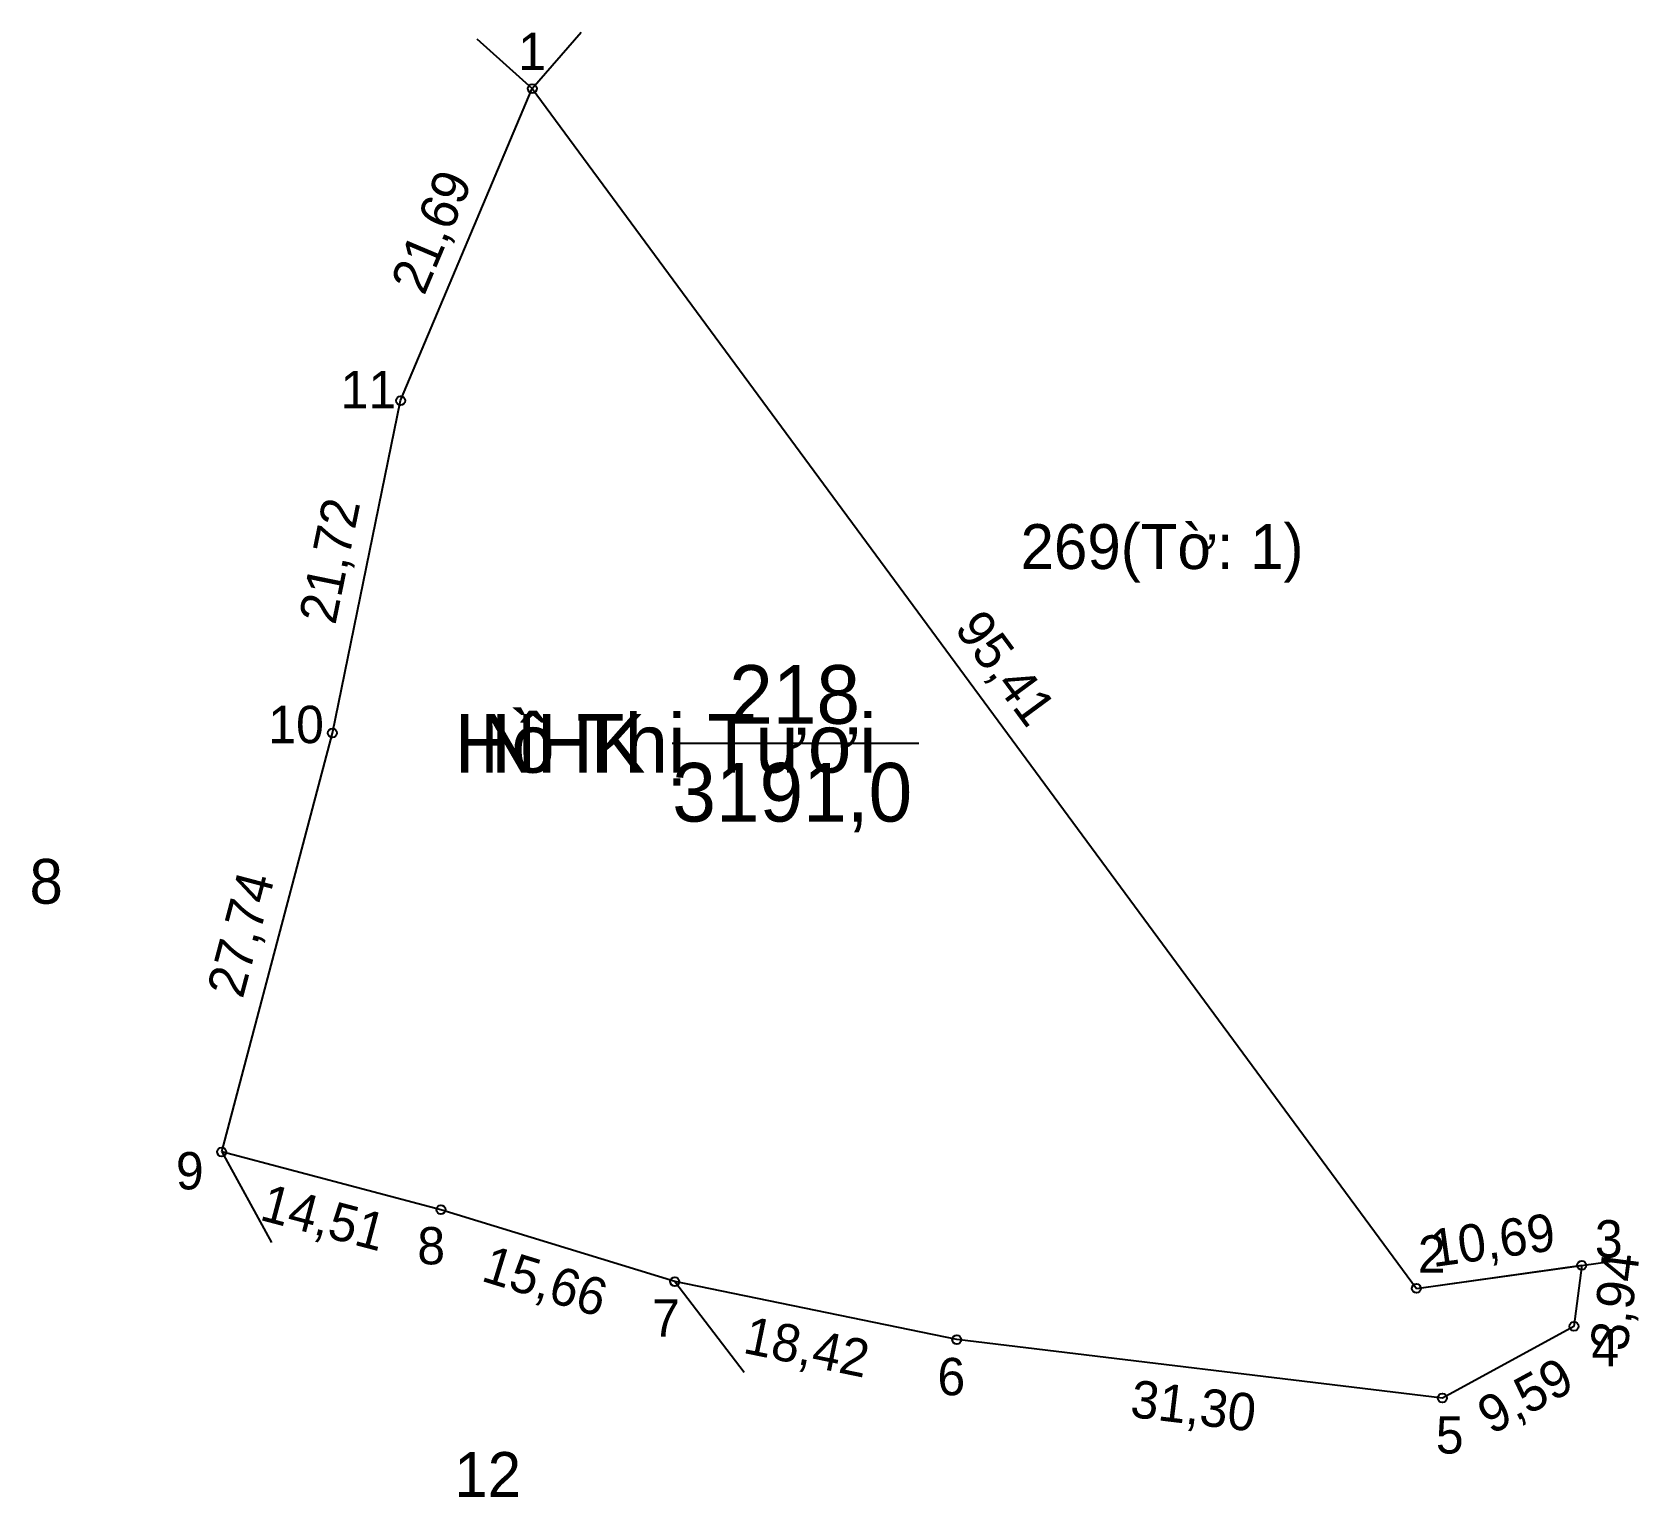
# Model space of a CAD drawing. Extents: x 549148 to 549251, y 1822501 to 1822594.
import ezdxf

# ---------------------------------------------------------------- set-up
doc = ezdxf.new("R2010")
doc.units = 0
for name, color, linetype in [('CanhThua', 7, 'Continuous'), ('ChieuDaiCanhThua', 7, 'Continuous'), ('MocDinhThua', 7, 'Continuous'), ('NhanDiaChinhThua', 7, 'Continuous'), ('NhanTuCan', 7, 'Continuous'), ('RauThua', 7, 'Continuous'), ('SoHieuDinhThua', 7, 'Continuous'), ('TenChuSuDung', 7, 'Continuous')]:
    doc.layers.add(name, color=color, linetype=linetype)

msp = doc.modelspace()

# ---------------------------------------------------------------- linework, layer by layer
at = {"layer": 'CanhThua'}
for p, q in [((549171.98, 1822570.84), (549180.41, 1822590.82)), ((549180.41, 1822590.82), (549237, 1822514)), ((549167.62, 1822549.56), (549171.98, 1822570.84)), ((549160.53, 1822522.74), (549167.62, 1822549.56)), ((549174.56, 1822519.04), (549160.53, 1822522.74)), ((549189.53, 1822514.44), (549174.56, 1822519.04)), ((549237, 1822514), (549247.58, 1822515.48)), ((549247.58, 1822515.48), (549247.08, 1822511.57)), ((549207.58, 1822510.72), (549189.53, 1822514.44)), ((549247.08, 1822511.57), (549238.66, 1822506.98)), ((549238.66, 1822506.98), (549207.58, 1822510.72))]:
    msp.add_line(p, q, dxfattribs=at)
at = {"layer": 'MocDinhThua'}
for centre in [(549180.41, 1822590.82), (549171.98, 1822570.84), (549167.62, 1822549.56), (549160.53, 1822522.74), (549174.56, 1822519.04), (549247.58, 1822515.48), (549189.53, 1822514.44), (549237, 1822514), (549247.08, 1822511.57), (549207.58, 1822510.72), (549238.66, 1822506.98)]:
    msp.add_circle(centre, 0.287, dxfattribs=at)
at = {"layer": 'NhanDiaChinhThua'}
msp.add_line((549189.37, 1822548.9), (549205.16, 1822548.9), dxfattribs=at)
at = {"layer": 'RauThua'}
for p, q in [((549176.86, 1822594), (549180.41, 1822590.82)), ((549180.41, 1822590.82), (549183.53, 1822594.43)), ((549160.53, 1822522.74), (549163.72, 1822516.95)), ((549237, 1822514), (549249.4, 1822515.73)), ((549189.53, 1822514.44), (549193.98, 1822508.63))]:
    msp.add_line(p, q, dxfattribs=at)

# ---------------------------------------------------------------- texts
at = {"layer": 'ChieuDaiCanhThua'}
for s, rotation, p in [('21,69', 67.1241, (549173.49, 1822577.51)), ('21,72', 78.4211, (549167.8, 1822556.43)), ('95,41', 306.3775, (549207.37, 1822556.24)), ('27,74', 75.1923, (549161.87, 1822532.49)), ('14,51', 345.2263, (549162.88, 1822518.41)), ('10,69', 7.955, (549238.06, 1822515.36)), ('15,66', 342.9188, (549177.06, 1822514.51)), ('3,94', 82.5862, (549250.48, 1822509.92)), ('18,42', 348.3644, (549193.82, 1822509.89)), ('9,59', 28.6066, (549241.79, 1822504.6)), ('31,30', 353.1365, (549218.61, 1822505.78))]:
    msp.add_text(s, height=2.395, rotation=rotation, dxfattribs=at).set_placement(p)
at = {"layer": 'NhanDiaChinhThua'}
for s, p in [('218', (549193.01, 1822550.15)), ('NHK', (549177.05, 1822547.02)), ('3191,0', (549189.37, 1822543.89))]:
    msp.add_text(s, height=3.755, dxfattribs=at).set_placement(p)
at = {"layer": 'NhanTuCan'}
for s, height, p in [('269(Tờ: 1)', 2.874, (549211.66, 1822560.06)), ('8', 2.87, (549148.23, 1822538.63)), ('12', 2.874, (549175.42, 1822500.65))]:
    msp.add_text(s, height=height, dxfattribs=at).set_placement(p)
at = {"layer": 'SoHieuDinhThua'}
for s, height, p in [('1', 2.39, (549179.51, 1822592)), ('11', 2.395, (549168.14, 1822570.35)), ('10', 2.395, (549163.51, 1822548.91)), ('9', 2.39, (549157.6, 1822520.34)), ('8', 2.39, (549173.05, 1822515.54)), ('3', 2.39, (549248.42, 1822515.98)), ('2', 2.39, (549237.09, 1822515.01)), ('7', 2.39, (549188.08, 1822510.92)), ('4', 2.39, (549248.2, 1822509.02)), ('6', 2.39, (549206.34, 1822507.16)), ('5', 2.39, (549238.24, 1822503.43))]:
    msp.add_text(s, height=height, dxfattribs=at).set_placement(p)
at = {"layer": 'TenChuSuDung'}
msp.add_text('Hồ Thị Tươi', height=3.755, dxfattribs=at).set_placement((549175.43, 1822547.02))

doc.saveas('drawing.dxf')
